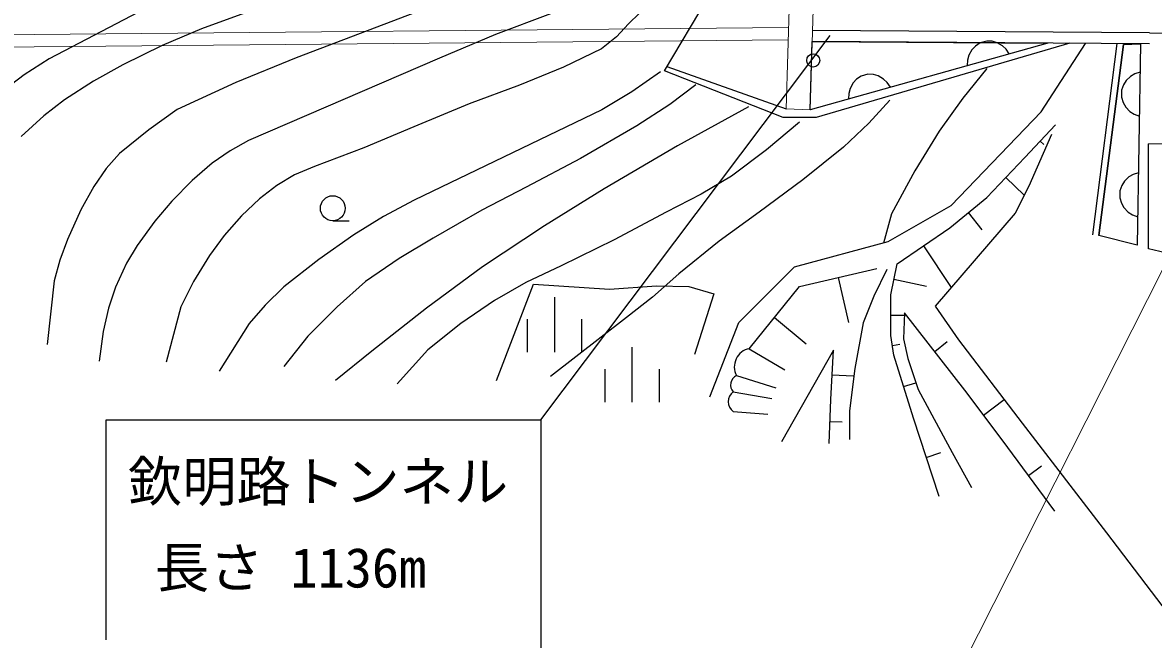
# Model space of a CAD drawing. Units: millimetres, scale not verified. Extents: x 40000 to 680000, y 20000 to 380000.
# Drawn here: x 331529 to 383572, y 239074 to 267492 of the extents above; entities that cross this region are included whole.
import ezdxf
from ezdxf.enums import TextEntityAlignment as Align

# ---------------------------------------------------------------- set-up
doc = ezdxf.new("R2010")
doc.units = ezdxf.units.MM
doc.header["$LTSCALE"] = 1000
for name, color, linetype, lineweight in [('M-BGD', 7, 'Continuous', 25), ('M-STR-HTXT', 7, 'Continuous', 13), ('M-STR-STR2', 1, 'Continuous', 13), ('M-STR-STRC', 7, 'Continuous', 25)]:
    doc.layers.add(name, color=color, linetype=linetype, lineweight=lineweight)
doc.styles.add('ＭＳ ゴシック', font='')
doc.styles.get('ＭＳ ゴシック').set_extended_font_data('MS Gothic')

msp = doc.modelspace()

# ---------------------------------------------------------------- linework, layer by layer
at = {"layer": 'M-BGD'}
for p, q in [((348801, 270513), (339760, 267207)), ((361065, 265274), (364085, 270356)), ((353198, 269332), (344117, 265866)), ((360426, 268422), (359419, 267436)), ((336868, 267970), (332747, 265825)), ((355821, 267893), (353299, 266948)), ((339760, 267207), (337947, 266434)), ((359419, 267436), (358863, 266837)), ((383395, 267021), (367877, 267126)), ((383395, 267021), (391583, 266851)), ((353299, 266948), (350714, 265858)), ((358863, 266837), (358178, 266277)), ((367769, 263480), (367874, 266620)), ((378709, 266546), (367769, 263480)), ((383392, 266514), (367874, 266620)), ((367874, 266620), (378709, 266546)), ((379726, 266539), (368058, 263118)), ((375595, 266556), (375385, 266413)), ((375904, 266643), (375595, 266556)), ((376156, 266630), (375904, 266643)), ((376381, 266566), (376156, 266630)), ((376627, 266425), (376381, 266566)), ((378401, 263387), (380446, 266535)), ((381897, 266525), (380769, 257716)), ((381066, 257677), (382195, 266486)), ((382195, 266486), (381066, 257677)), ((382195, 266486), (382987, 266517)), ((382987, 266517), (382831, 257244)), ((337947, 266434), (336145, 265553)), ((358178, 266277), (356426, 265446)), ((375085, 265993), (375022, 265765)), ((375224, 266242), (375085, 265993)), ((375385, 266413), (375224, 266242)), ((376796, 266263), (376627, 266425)), ((376938, 266050), (376796, 266263)), ((332747, 265825), (331608, 265091)), ((336145, 265553), (334786, 264790)), ((344117, 265866), (341339, 264725)), ((350714, 265858), (341922, 262053)), ((356426, 265446), (354393, 264604)), ((361185, 265476), (366669, 263513)), ((375022, 265765), (375009, 265509)), ((331608, 265091), (330323, 264122)), ((360883, 265225), (359567, 264303)), ((366535, 263118), (361065, 265274)), ((370125, 265023), (369915, 264880)), ((370434, 265109), (370125, 265023)), ((370686, 265096), (370434, 265109)), ((370911, 265033), (370686, 265096)), ((371157, 264892), (370911, 265033)), ((375909, 265383), (374802, 264013)), ((382521, 265016), (382318, 264817)), ((382723, 265135), (382521, 265016)), ((382965, 265211), (382723, 265135)), ((334786, 264790), (333464, 263929)), ((341339, 264725), (338643, 263482)), ((354393, 264604), (352075, 263748)), ((362521, 264630), (361316, 263722)), ((369615, 264460), (369552, 264232)), ((369754, 264709), (369615, 264460)), ((369915, 264880), (369754, 264709)), ((371326, 264729), (371157, 264892)), ((371468, 264517), (371326, 264729)), ((382194, 264617), (382110, 264375)), ((382318, 264817), (382194, 264617)), ((333464, 263929), (332512, 263191)), ((359567, 264303), (358194, 263467)), ((369552, 264232), (369539, 263976)), ((371446, 263914), (370479, 262860)), ((374802, 264013), (373713, 262491)), ((382110, 264375), (382105, 264051)), ((382105, 264051), (382181, 263807)), ((338643, 263482), (337333, 262553)), ((352075, 263748), (349533, 262691)), ((358194, 263467), (349553, 259316)), ((361316, 263722), (359805, 262731)), ((364938, 263613), (361676, 261813)), ((374273, 259058), (378401, 263387)), ((382181, 263807), (382297, 263602)), ((382297, 263602), (382494, 263396)), ((382494, 263396), (382692, 263271)), ((332512, 263191), (331468, 262240)), ((367281, 262898), (365768, 261631)), ((368058, 263118), (366535, 263118)), ((370479, 262860), (369306, 261758)), ((382692, 263271), (382930, 263186)), ((337333, 262553), (335987, 261457)), ((349533, 262691), (347241, 261717)), ((359805, 262731), (357205, 261231)), ((373713, 262491), (372590, 260665)), ((377657, 261279), (379070, 262785)), ((378884, 262333), (377843, 259961)), ((341922, 262053), (341075, 261584)), ((361676, 261813), (358294, 259827)), ((378364, 262032), (378528, 261874)), ((383342, 257064), (383342, 261911)), ((394483, 261631), (383342, 261911)), ((335987, 261457), (335376, 260774)), ((341075, 261584), (340254, 261008)), ((347241, 261717), (344967, 260862)), ((365768, 261631), (364161, 260424)), ((369306, 261758), (367431, 260246)), ((375909, 259434), (377657, 261279)), ((335376, 260774), (334801, 259940)), ((340254, 261008), (339336, 260219)), ((344967, 260862), (344045, 260472)), ((357205, 261231), (354712, 259908)), ((339336, 260219), (338398, 259270)), ((344045, 260472), (343226, 259990)), ((364161, 260424), (362761, 259592)), ((367431, 260246), (365430, 258765)), ((372590, 260665), (371522, 258682)), ((376783, 260357), (377627, 259537)), ((382443, 260380), (382240, 260181)), ((382645, 260498), (382443, 260380)), ((382887, 260575), (382645, 260498)), ((334801, 259940), (334215, 258868)), ((343226, 259990), (342428, 259372)), ((354712, 259908), (352670, 258850)), ((358294, 259827), (355546, 258124)), ((377843, 259961), (377211, 258719)), ((382032, 259739), (382027, 259415)), ((382116, 259980), (382032, 259739)), ((382240, 260181), (382116, 259980)), ((338398, 259270), (337613, 258350)), ((342428, 259372), (341606, 258595)), ((349553, 259316), (348137, 258560)), ((362761, 259592), (361153, 258765)), ((374198, 258041), (375909, 259434)), ((382027, 259415), (382103, 259170)), ((334215, 258868), (333600, 257499)), ((352670, 258850), (350431, 257560)), ((361153, 258765), (358756, 257481)), ((365430, 258765), (363594, 257424)), ((371522, 258682), (371149, 257326)), ((371372, 257401), (374273, 259058)), ((377211, 258719), (373529, 254427)), ((375054, 258738), (375681, 257949)), ((382103, 259170), (382219, 258966)), ((382219, 258966), (382416, 258760)), ((382416, 258760), (382614, 258635)), ((337613, 258350), (336797, 257218)), ((341606, 258595), (340805, 257690)), ((345805, 258360), (346556, 258360)), ((348137, 258560), (346766, 257708)), ((382614, 258635), (382852, 258550)), ((340805, 257690), (340133, 256764)), ((346766, 257708), (345156, 256579)), ((355546, 258124), (352697, 256235)), ((371781, 256385), (374198, 258041)), ((382831, 257244), (381066, 257677)), ((333600, 257499), (333236, 256553)), ((336797, 257218), (336312, 256404)), ((350431, 257560), (348862, 256626)), ((358756, 257481), (356316, 256291)), ((363594, 257424), (361726, 255912)), ((367058, 256234), (371372, 257401)), ((372990, 257213), (374273, 255294)), ((340133, 256764), (339395, 255557)), ((345156, 256579), (343556, 255321)), ((348862, 256626), (347317, 255565)), ((384125, 256878), (383342, 257064)), ((333236, 256553), (332982, 255600)), ((336312, 256404), (335798, 255303)), ((352697, 256235), (350122, 254337)), ((356316, 256291), (354692, 255515)), ((364492, 253674), (367058, 256234)), ((367281, 255331), (370851, 256159)), ((371298, 256121), (370704, 254893)), ((371484, 254954), (371781, 256385)), ((332982, 255600), (332665, 252660)), ((339395, 255557), (338816, 254392)), ((347317, 255565), (346010, 254402)), ((361726, 255912), (360526, 254839)), ((369066, 255745), (369536, 253668)), ((371632, 255669), (373135, 255349)), ((335798, 255303), (335476, 254342)), ((343556, 255321), (342686, 254481)), ((354692, 255515), (353240, 254696)), ((353335, 251001), (355046, 255443)), ((355046, 255443), (358542, 255218)), ((358542, 255218), (360699, 255368)), ((360699, 255368), (362186, 255331)), ((362186, 255331), (363339, 254992)), ((364975, 252469), (367281, 255331)), ((353240, 254696), (351705, 253628)), ((356004, 254838), (356004, 252306)), ((360526, 254839), (359327, 253903)), ((363339, 254992), (362446, 252206)), ((370704, 254893), (370222, 253663)), ((371484, 253072), (371484, 254954)), ((335476, 254342), (335240, 253261)), ((338816, 254392), (338136, 251840)), ((342686, 254481), (341961, 253626)), ((346010, 254402), (344658, 253038)), ((350122, 254337), (347604, 252353)), ((371484, 254013), (372112, 254013)), ((372116, 254126), (372079, 252921)), ((374901, 250556), (372116, 254126)), ((373529, 254427), (374605, 252882)), ((341961, 253626), (340568, 251429)), ((351705, 253628), (350176, 252408)), ((354754, 253825), (354754, 252306)), ((359327, 253903), (355827, 251189)), ((357255, 253825), (357255, 252306)), ((363153, 250248), (364492, 253674)), ((366128, 253900), (367587, 252695)), ((370222, 253663), (369833, 251563)), ((335240, 253261), (335046, 251891)), ((344658, 253038), (343554, 251641)), ((371632, 252168), (371484, 253072)), ((359574, 252538), (359574, 250006)), ((364975, 252469), (366612, 251490)), ((371558, 252620), (371896, 252677)), ((372079, 252921), (372265, 252017)), ((373508, 252341), (374076, 252795)), ((374605, 252882), (377536, 249036)), ((347604, 252353), (345934, 251001)), ((350176, 252408), (348761, 250850)), ((368843, 252394), (366463, 248177)), ((368732, 250135), (368843, 252394)), ((372525, 249269), (371632, 252168)), ((372265, 252017), (372748, 250587)), ((358323, 251526), (358323, 250006)), ((360824, 251526), (360824, 250006)), ((369833, 251563), (369587, 249608)), ((364380, 251227), (366203, 250662)), ((368787, 251264), (369760, 251215)), ((372079, 250719), (372643, 250897)), ((364232, 250474), (366017, 250173)), ((372748, 250587), (374310, 247688)), ((376606, 248268), (374901, 250556)), ((368657, 248102), (368732, 250135)), ((375754, 249412), (376699, 250135)), ((364232, 249570), (365831, 249457)), ((369587, 249608), (369587, 248290)), ((368694, 249119), (369254, 249098)), ((373715, 245655), (372525, 249269)), ((377536, 249036), (381418, 243978)), ((379042, 244981), (376606, 248268)), ((373120, 247462), (373786, 247687)), ((374310, 247688), (375203, 246069)), ((377824, 246625), (378417, 247075)), ((381418, 243978), (385135, 239087))]:
    msp.add_line(p, q, dxfattribs=at)
for centre, major_axis in [((367916, 265750), (0, -304)), ((345805, 258938), (0, 577))]:
    msp.add_ellipse(centre, major_axis=major_axis, ratio=0.987815, dxfattribs=at)
for centre, major_axis, start_param, end_param in [((365138, 251622), (0, 863), 0.192048, 2.046638), ((364585, 250794), (0, 480), 0.446106, 2.300696), ((364566, 250022), (0, 565), 0.643501, 2.498091)]:
    msp.add_ellipse(centre, major_axis=major_axis, ratio=0.987815, start_param=start_param, end_param=end_param, dxfattribs=at)
at = {"layer": 'M-STR-HTXT'}
msp.add_line((389492, 267001), (373692, 235713), dxfattribs=at)
at = {"layer": 'M-STR-STR2'}
for p, q in [((367162, 280086), (366669, 263513)), ((367769, 263480), (368262, 280052)), ((366781, 267270), (65020, 264397)), ((65021, 263837), (366764, 266700)), ((366669, 263513), (367769, 263480))]:
    msp.add_line(p, q, dxfattribs=at)
at = {"layer": 'M-STR-STRC'}
for p, q in [((355383, 249189), (368692, 266890)), ((335376, 249189), (355383, 249189)), ((335376, 239062), (335376, 249189)), ((355383, 249189), (355383, 237750))]:
    msp.add_line(p, q, dxfattribs=at)

# ---------------------------------------------------------------- texts
at = {"layer": 'M-STR-STRC', "style": 'ＭＳ ゴシック'}
for s, p in [('欽明路トンネル', (336376, 244885)), ('長さ 1136m', (337616, 240914))]:
    msp.add_text(s, height=1833, dxfattribs=at).set_placement(p, align=Align.BOTTOM_LEFT)

doc.saveas('drawing.dxf')
